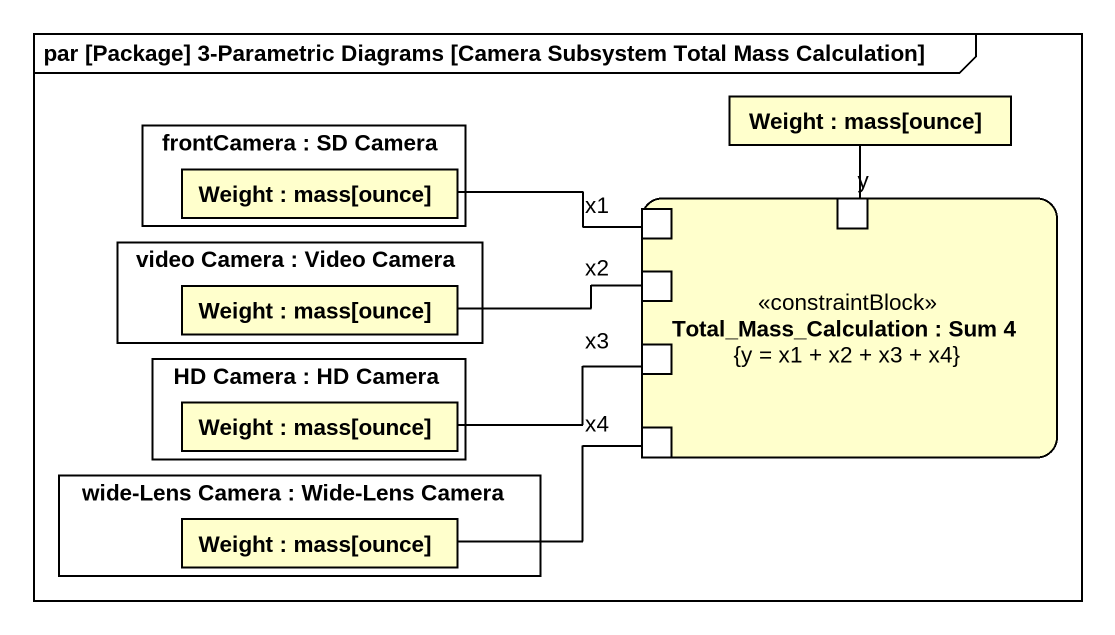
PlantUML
@startuml
mainframe par [Package] 3-Parametric Diagrams [Camera Subsystem Total Mass Calculation]
rectangle "frontCamera : SD Camera" as frontCamera {
  rectangle "Weight : mass[ounce]" as Weight
}
rectangle "Weight : mass[ounce]" as Weight_2
rectangle "video Camera : Video Camera" as video_Camera {
  rectangle "Weight : mass[ounce]" as Weight_3
}
rectangle "Total_Mass_Calculation : Sum 4\n{y = x1 + x2 + x3 + x4}" as Total_Mass_Calculation <<constraintBlock>> {
  port x1
  port x2
  port y
  port x3
  port x4
}
rectangle "HD Camera : HD Camera" as HD_Camera {
  rectangle "Weight : mass[ounce]" as Weight_4
}
rectangle "wide-Lens Camera : Wide-Lens Camera" as wide_Lens_Camera {
  rectangle "Weight : mass[ounce]" as Weight_5
}
Weight -right- x1
Weight_2 -- y
Weight_3 -right- x2
Weight_4 -right- x3
Weight_5 -right- x4
@enduml
